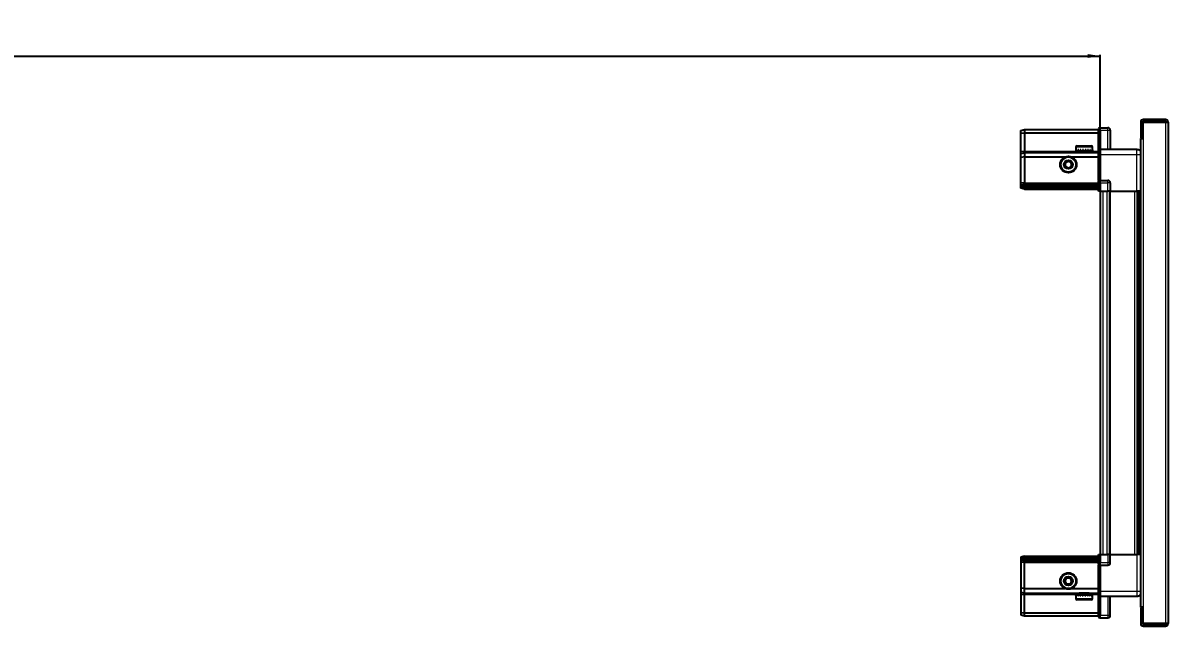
# Model space of a CAD drawing. Header units: millimetres. Extents: x 1004 to 4022, y -1520 to 1218.
# Drawn here: x 2627 to 3529, y 670 to 1145 of the extents above; entities that cross this region are included whole.
import ezdxf

# ---------------------------------------------------------------- set-up
doc = ezdxf.new("R2010")
doc.units = ezdxf.units.MM
doc.layers.add('FORMAT', color=7, linetype='Continuous')
doc.styles.add('SLDTEXTSTYLE0', font='TXT', dxfattribs={"width": 0.75})
doc.dimstyles.new('SLDDIMSTYLE0', dxfattribs={"dimtxt": 20, "dimasz": 10, "dimexe": 0, "dimexo": 0.0625, "dimgap": 5, "dimtad": 2, "dimdec": 1, "dimrnd": 1e-09, "dimzin": 12, "dimdsep": 46, "dimtxsty": 'SLDTEXTSTYLE0', "dimsah": 1, "dimcen": 0.09, "dimadec": 0, "dimazin": 3, "dimtfac": 1, "dimtofl": 0, "dimtmove": 0, "dimatfit": 3, "dimfxl": 0, "dimfrac": 2, "dimtolj": 1, "dimtzin": 12, "dimarcsym": 0})

# ---------------------------------------------------------------- blocks, each defined once
blk = doc.blocks.new('_D_4')
at = {"layer": 'FORMAT'}
for p, q in [((1575.39, 1012.69), (1575.39, 1120.18)), ((1575.39, 1119.18), (3475.39, 1119.18)), ((3475.39, 1012.69), (3475.39, 1120.18))]:
    blk.add_line(p, q, dxfattribs=at)
for points in [[(1575.39, 1119.18), (1585.39, 1117.64), (1585.39, 1120.72)], [(3475.39, 1119.18), (3465.39, 1120.72), (3465.39, 1117.64)]]:
    blk.add_solid(points, dxfattribs=at)
at = {"layer": 'FORMAT', "insert": (2495.84, 1144.96), "char_height": 20, "attachment_point": 1, "style": 'SLDTEXTSTYLE0'}
blk.add_mtext('1900', dxfattribs=at)

msp = doc.modelspace()

# ---------------------------------------------------------------- linework, layer by layer
at = {"color": 7, "linetype": 'Continuous', "lineweight": 25}
for p, q in [((3507.24, 1067.08), (3507.24, 1054.68)), ((3508.74, 1067.08), (3508.74, 1054.68)), ((3509.24, 1054.18), (3509.24, 1067.08)), ((3509.24, 1067.08), (3526.64, 1067.08)), ((3526.64, 1069.18), (3509.34, 1069.18)), ((3526.64, 1067.68), (3509.34, 1067.68)), ((3526.64, 1067.68), (3526.64, 1069.18)), ((3526.64, 1067.08), (3528.74, 1067.08)), ((3528.74, 1067.08), (3528.74, 672.28)), ((3412.74, 1060.38), (3415.74, 1061.18)), ((3412.74, 1058.53), (3412.74, 1060.38)), ((3412.74, 1058.53), (3415.74, 1058.68)), ((3412.74, 1044.18), (3412.74, 1058.53)), ((3415.74, 1061.18), (3415.74, 1058.68)), ((3415.74, 1061.18), (3474.04, 1061.18)), ((3415.74, 1058.68), (3415.74, 1044.18)), ((3415.74, 1058.68), (3474.04, 1058.68)), ((3474.91, 1062.68), (3474.04, 1062.18)), ((3474.91, 1062.68), (3474.04, 1062.18)), ((3474.04, 1062.18), (3474.04, 1060.68)), ((3474.04, 1045.88), (3474.04, 1060.68)), ((3475.24, 1062.68), (3474.91, 1062.68)), ((3475.24, 1062.68), (3474.91, 1062.68)), ((3475.24, 1060.68), (3475.24, 1062.68)), ((3475.24, 1062.68), (3475.24, 1062.68)), ((3475.24, 1062.68), (3481.24, 1062.68)), ((3475.24, 1060.68), (3475.24, 1045.88)), ((3483.24, 1060.68), (3483.24, 1045.68)), ((3507.24, 1054.68), (3508.74, 1054.68)), ((3456.24, 1047.58), (3456.24, 1044.68)), ((3457.04, 1048.38), (3468.44, 1048.38)), ((3469.24, 1044.68), (3469.24, 1047.58)), ((3474.04, 1045.68), (3474.04, 1045.88)), ((3475.24, 1045.68), (3474.04, 1045.68)), ((3474.04, 1041.68), (3474.04, 1045.68)), ((3475.24, 1045.88), (3475.24, 1045.68)), ((3475.24, 1045.68), (3475.24, 1041.68)), ((3475.24, 1045.68), (3504.24, 1045.68)), ((3507.14, 1054.18), (3507.14, 685.18)), ((3507.14, 1054.18), (3509.24, 1054.18)), ((3412.74, 1042.38), (3412.74, 1044.18)), ((3412.74, 1042.38), (3415.74, 1043.18)), ((3412.74, 1039.35), (3412.74, 1042.38)), ((3415.74, 1039.68), (3412.74, 1039.35)), ((3412.74, 1019.18), (3412.74, 1039.35)), ((3415.74, 1044.18), (3415.74, 1043.18)), ((3415.74, 1043.18), (3415.74, 1039.68)), ((3415.74, 1043.18), (3474.04, 1043.18)), ((3415.74, 1039.68), (3415.74, 1019.18)), ((3415.74, 1039.68), (3447.74, 1039.68)), ((3452.74, 1039.68), (3474.04, 1039.68)), ((3456.24, 1044.68), (3456.28, 1044.68)), ((3456.4, 1045.18), (3456.28, 1045.18)), ((3456.28, 1045.18), (3456.28, 1044.68)), ((3456.28, 1044.68), (3456.4, 1044.68)), ((3456.4, 1045.18), (3456.4, 1044.68)), ((3456.4, 1044.68), (3456.81, 1044.68)), ((3457.15, 1045.18), (3456.81, 1045.18)), ((3456.81, 1045.18), (3456.81, 1044.68)), ((3456.81, 1044.68), (3457.15, 1044.68)), ((3457.15, 1045.18), (3457.15, 1044.68)), ((3457.15, 1044.68), (3457.92, 1044.68)), ((3458.45, 1045.18), (3457.92, 1045.18)), ((3457.92, 1045.18), (3457.92, 1044.68)), ((3457.92, 1044.68), (3458.45, 1044.68)), ((3458.34, 1044.68), (3458.34, 1044.58)), ((3458.34, 1044.58), (3467.14, 1044.58)), ((3458.45, 1045.18), (3458.45, 1044.68)), ((3458.45, 1044.68), (3459.51, 1044.68)), ((3458.74, 1044.18), (3459.43, 1043.7)), ((3458.74, 1044.18), (3466.74, 1044.18)), ((3459.43, 1043.7), (3458.74, 1043.22)), ((3458.74, 1043.22), (3458.74, 1043.18)), ((3458.74, 1043.22), (3466.74, 1043.22)), ((3459.43, 1043.7), (3466.05, 1043.7)), ((3460.17, 1045.18), (3459.51, 1045.18)), ((3459.51, 1045.18), (3459.51, 1044.68)), ((3459.51, 1044.68), (3460.17, 1044.68)), ((3460.17, 1045.18), (3460.17, 1044.68)), ((3460.17, 1044.68), (3461.41, 1044.68)), ((3462.14, 1045.18), (3461.41, 1045.18)), ((3461.41, 1045.18), (3461.41, 1044.68)), ((3461.41, 1044.68), (3461.84, 1044.68)), ((3461.84, 1045.18), (3461.84, 1044.68)), ((3462.14, 1045.18), (3462.14, 1044.68)), ((3462.14, 1044.68), (3463.44, 1044.68)), ((3464.17, 1045.18), (3463.44, 1045.18)), ((3463.44, 1045.18), (3463.44, 1044.68)), ((3463.71, 1045.18), (3463.71, 1044.68)), ((3463.71, 1044.68), (3464.17, 1044.68)), ((3464.17, 1045.18), (3464.17, 1044.68)), ((3464.17, 1044.68), (3465.4, 1044.68)), ((3466.06, 1045.18), (3465.4, 1045.18)), ((3465.4, 1045.18), (3465.4, 1044.68)), ((3465.4, 1044.68), (3466.06, 1044.68)), ((3466.05, 1043.7), (3466.74, 1044.18)), ((3466.74, 1043.22), (3466.05, 1043.7)), ((3466.06, 1045.18), (3466.06, 1044.68)), ((3466.06, 1044.68), (3467.1, 1044.68)), ((3466.74, 1043.18), (3466.74, 1043.22)), ((3467.62, 1045.18), (3467.1, 1045.18)), ((3467.1, 1045.18), (3467.1, 1044.68)), ((3467.1, 1044.68), (3467.62, 1044.68)), ((3467.14, 1044.58), (3467.14, 1044.68)), ((3467.62, 1045.18), (3467.62, 1044.68)), ((3467.62, 1044.68), (3468.38, 1044.68)), ((3468.71, 1045.18), (3468.38, 1045.18)), ((3468.38, 1045.18), (3468.38, 1044.68)), ((3468.38, 1044.68), (3468.71, 1044.68)), ((3468.71, 1045.18), (3468.71, 1044.68)), ((3468.71, 1044.68), (3469.11, 1044.68)), ((3469.22, 1045.18), (3469.11, 1045.18)), ((3469.11, 1045.18), (3469.11, 1044.68)), ((3469.11, 1044.68), (3469.22, 1044.68)), ((3469.22, 1045.18), (3469.22, 1044.68)), ((3469.22, 1044.68), (3469.24, 1044.68)), ((3474.04, 1021.38), (3474.04, 1041.68)), ((3475.24, 1041.68), (3475.24, 1021.38)), ((3412.74, 1017.38), (3412.74, 1019.18)), ((3415.74, 1019.18), (3415.74, 1018.18)), ((3474.04, 1021.18), (3474.04, 1021.38)), ((3475.24, 1021.18), (3474.04, 1021.18)), ((3474.04, 1021.18), (3474.04, 1020.51)), ((3474.04, 1012.68), (3474.04, 1020.51)), ((3474.91, 1019.18), (3474.91, 1012.68)), ((3475.24, 1021.38), (3475.24, 1021.18)), ((3475.24, 1019.18), (3475.24, 1021.18)), ((3475.24, 1021.18), (3481.24, 1021.18)), ((3475.24, 1019.18), (3475.24, 1021.18)), ((3475.24, 1019.18), (3475.24, 1012.68)), ((3483.24, 1019.18), (3483.24, 1012.68)), ((3415.74, 1018.18), (3412.74, 1017.38)), ((3412.74, 1016.64), (3412.74, 1017.38)), ((3415.74, 1017.18), (3412.74, 1016.64)), ((3412.74, 1016.14), (3412.74, 1016.64)), ((3412.74, 1014.99), (3412.74, 1016.14)), ((3415.74, 1015.68), (3412.74, 1016.14)), ((3415.74, 1014.18), (3412.74, 1014.99)), ((3415.74, 1018.18), (3415.74, 1017.18)), ((3415.74, 1018.18), (3474.04, 1018.18)), ((3415.74, 1017.18), (3474.04, 1017.18)), ((3415.74, 1017.18), (3415.74, 1015.68)), ((3415.74, 1015.68), (3415.74, 1014.18)), ((3415.74, 1015.68), (3474.04, 1015.68)), ((3415.74, 1014.18), (3474.04, 1014.18)), ((3474.91, 1012.68), (3474.04, 1012.68)), ((3475.24, 1012.68), (3474.91, 1012.68)), ((3475.24, 1012.68), (3481.24, 1012.68)), ((3475.39, 1012.68), (3475.39, 726.68)), ((3483.24, 1012.68), (3481.24, 1012.68)), ((3482.59, 1012.68), (3482.59, 726.68)), ((3483.24, 1012.68), (3504.24, 1012.68)), ((3505.27, 726.68), (3505.27, 1012.68)), ((3505.3, 726.68), (3505.3, 1012.68)), ((3507.09, 1012.68), (3507.09, 726.68)), ((3415.74, 725.18), (3412.74, 724.38)), ((3412.74, 724.38), (3412.74, 723.23)), ((3415.74, 723.68), (3412.74, 723.23)), ((3412.74, 723.23), (3412.74, 722.73)), ((3415.74, 722.18), (3412.74, 722.73)), ((3412.74, 722.73), (3412.74, 721.99)), ((3415.74, 721.18), (3412.74, 721.99)), ((3412.74, 721.99), (3412.74, 720.18)), ((3415.74, 723.68), (3415.74, 725.18)), ((3415.74, 725.18), (3474.04, 725.18)), ((3415.74, 722.18), (3415.74, 723.68)), ((3415.74, 723.68), (3474.04, 723.68)), ((3415.74, 722.18), (3474.04, 722.18)), ((3415.74, 721.18), (3415.74, 722.18)), ((3415.74, 721.18), (3474.04, 721.18)), ((3415.74, 720.18), (3415.74, 721.18)), ((3474.04, 718.86), (3474.04, 726.68)), ((3474.04, 726.68), (3474.91, 726.68)), ((3474.91, 726.68), (3474.91, 726.68)), ((3474.91, 726.68), (3474.91, 720.18)), ((3475.24, 726.68), (3474.91, 726.68)), ((3475.24, 726.68), (3475.24, 720.18)), ((3475.24, 726.68), (3475.24, 726.68)), ((3475.24, 726.68), (3481.24, 726.68)), ((3475.24, 726.68), (3475.24, 720.18)), ((3483.24, 726.68), (3481.24, 726.68)), ((3483.24, 720.18), (3483.24, 726.68)), ((3483.24, 726.68), (3504.24, 726.68)), ((3412.74, 720.18), (3412.74, 700.02)), ((3415.74, 699.68), (3415.74, 720.18)), ((3474.04, 718.86), (3474.04, 718.18)), ((3475.24, 718.18), (3474.04, 718.18)), ((3474.04, 717.98), (3474.04, 718.18)), ((3474.04, 697.68), (3474.04, 717.98)), ((3475.24, 718.18), (3475.24, 720.18)), ((3475.24, 718.18), (3475.24, 717.98)), ((3475.24, 718.18), (3481.24, 718.18)), ((3475.24, 717.98), (3475.24, 697.68)), ((3415.74, 699.68), (3412.74, 700.02)), ((3412.74, 700.02), (3412.74, 696.99)), ((3412.74, 696.99), (3415.74, 696.18)), ((3412.74, 696.99), (3412.74, 695.18)), ((3412.74, 695.18), (3412.74, 680.84)), ((3415.74, 699.68), (3447.74, 699.68)), ((3415.74, 696.18), (3415.74, 699.68)), ((3415.74, 696.18), (3474.04, 696.18)), ((3415.74, 695.18), (3415.74, 696.18)), ((3415.74, 680.68), (3415.74, 695.18)), ((3452.74, 699.68), (3474.04, 699.68)), ((3456.24, 694.68), (3456.24, 691.78)), ((3456.26, 694.68), (3456.24, 694.68)), ((3456.26, 694.18), (3456.26, 694.68)), ((3456.36, 694.68), (3456.26, 694.68)), ((3456.26, 694.18), (3456.36, 694.18)), ((3456.36, 694.18), (3456.36, 694.68)), ((3456.73, 694.68), (3456.36, 694.68)), ((3456.73, 694.18), (3456.73, 694.68)), ((3457.05, 694.68), (3456.73, 694.68)), ((3456.73, 694.18), (3457.05, 694.18)), ((3457.05, 694.18), (3457.05, 694.68)), ((3457.79, 694.68), (3457.05, 694.68)), ((3457.79, 694.18), (3457.79, 694.68)), ((3458.3, 694.68), (3457.79, 694.68)), ((3457.79, 694.18), (3458.3, 694.18)), ((3458.3, 694.18), (3458.3, 694.68)), ((3459.33, 694.68), (3458.3, 694.68)), ((3458.34, 694.78), (3458.34, 694.68)), ((3467.14, 694.78), (3458.34, 694.78)), ((3458.74, 696.18), (3458.74, 696.15)), ((3458.74, 696.15), (3459.43, 695.67)), ((3466.74, 696.15), (3458.74, 696.15)), ((3459.43, 695.67), (3458.74, 695.18)), ((3466.74, 695.18), (3458.74, 695.18)), ((3459.33, 694.18), (3459.33, 694.68)), ((3459.98, 694.68), (3459.33, 694.68)), ((3459.33, 694.18), (3459.98, 694.18)), ((3466.05, 695.67), (3459.43, 695.67)), ((3459.98, 694.18), (3459.98, 694.68)), ((3461.21, 694.68), (3459.98, 694.68)), ((3461.21, 694.18), (3461.21, 694.68)), ((3461.71, 694.68), (3461.21, 694.68)), ((3461.21, 694.18), (3461.94, 694.18)), ((3461.71, 694.18), (3461.71, 694.68)), ((3461.94, 694.18), (3461.94, 694.68)), ((3463.24, 694.68), (3461.94, 694.68)), ((3463.24, 694.18), (3463.24, 694.68)), ((3463.24, 694.18), (3463.97, 694.18)), ((3463.57, 694.18), (3463.57, 694.68)), ((3463.97, 694.68), (3463.57, 694.68)), ((3463.97, 694.18), (3463.97, 694.68)), ((3465.22, 694.68), (3463.97, 694.68)), ((3465.22, 694.18), (3465.22, 694.68)), ((3465.88, 694.68), (3465.22, 694.68)), ((3465.22, 694.18), (3465.88, 694.18)), ((3465.88, 694.18), (3465.88, 694.68)), ((3466.95, 694.68), (3465.88, 694.68)), ((3466.05, 695.67), (3466.74, 696.15)), ((3466.74, 695.18), (3466.05, 695.67)), ((3466.74, 696.15), (3466.74, 696.18)), ((3466.95, 694.18), (3466.95, 694.68)), ((3467.49, 694.68), (3466.95, 694.68)), ((3466.95, 694.18), (3467.49, 694.18)), ((3467.14, 694.68), (3467.14, 694.78)), ((3467.49, 694.18), (3467.49, 694.68)), ((3468.28, 694.68), (3467.49, 694.68)), ((3468.28, 694.18), (3468.28, 694.68)), ((3468.63, 694.68), (3468.28, 694.68)), ((3468.28, 694.18), (3468.63, 694.18)), ((3468.63, 694.18), (3468.63, 694.68)), ((3469.06, 694.68), (3468.63, 694.68)), ((3469.06, 694.18), (3469.06, 694.68)), ((3469.19, 694.68), (3469.06, 694.68)), ((3469.06, 694.18), (3469.19, 694.18)), ((3469.19, 694.18), (3469.19, 694.68)), ((3469.24, 694.68), (3469.19, 694.68)), ((3469.24, 691.78), (3469.24, 694.68)), ((3474.04, 693.68), (3474.04, 697.68)), ((3475.24, 697.68), (3475.24, 693.68)), ((3468.44, 690.98), (3457.04, 690.98)), ((3475.24, 693.68), (3474.04, 693.68)), ((3474.04, 693.48), (3474.04, 693.68)), ((3474.04, 678.68), (3474.04, 693.48)), ((3475.24, 693.68), (3475.24, 693.48)), ((3475.24, 693.68), (3504.24, 693.68)), ((3475.24, 693.48), (3475.24, 678.68)), ((3475.24, 693.48), (3475.24, 678.68)), ((3483.24, 678.68), (3483.24, 693.68)), ((3509.24, 685.18), (3507.14, 685.18)), ((3509.24, 672.28), (3509.24, 685.18)), ((3412.74, 680.84), (3415.74, 680.68)), ((3412.74, 680.84), (3412.74, 678.99)), ((3412.74, 678.99), (3415.74, 678.18)), ((3415.74, 680.68), (3474.04, 680.68)), ((3415.74, 678.18), (3415.74, 680.68)), ((3415.74, 678.18), (3474.04, 678.18)), ((3474.04, 678.68), (3474.04, 677.18)), ((3474.04, 677.18), (3474.91, 676.68)), ((3475.24, 676.68), (3474.91, 676.68)), ((3475.24, 676.68), (3475.24, 678.68)), ((3475.24, 676.68), (3481.24, 676.68)), ((3507.24, 684.68), (3508.74, 684.68)), ((3507.24, 684.68), (3507.24, 672.28)), ((3508.74, 684.68), (3508.74, 672.28)), ((3526.64, 672.28), (3509.24, 672.28)), ((3509.34, 671.68), (3526.64, 671.68)), ((3509.34, 670.18), (3526.64, 670.18)), ((3528.74, 672.28), (3526.64, 672.28)), ((3526.64, 671.68), (3526.64, 670.18))]:
    msp.add_line(p, q, dxfattribs=at)
at = {"color": 8, "linetype": 'Continuous', "lineweight": 18}
for p, q in [((3508.74, 1067.08), (3507.24, 1067.08)), ((3509.34, 1067.68), (3509.34, 1069.18)), ((3526.64, 1067.08), (3526.64, 672.28)), ((3475.24, 1060.68), (3474.04, 1060.68)), ((3475.24, 1060.68), (3481.24, 1060.68)), ((3481.24, 1060.68), (3481.24, 1062.68)), ((3481.24, 1045.68), (3481.24, 1060.68)), ((3481.24, 1060.68), (3483.24, 1060.68)), ((3456.24, 1047.58), (3469.24, 1047.58)), ((3474.04, 1045.88), (3475.24, 1045.88)), ((3509.24, 1054.18), (3509.24, 685.18)), ((3412.74, 1044.18), (3415.74, 1044.18)), ((3415.74, 1044.18), (3458.74, 1044.18)), ((3466.74, 1044.18), (3474.04, 1044.18)), ((3475.24, 1041.68), (3474.04, 1041.68)), ((3475.24, 1041.68), (3504.24, 1041.68)), ((3504.24, 1012.68), (3504.24, 1041.68)), ((3415.74, 1019.18), (3412.74, 1019.18)), ((3415.74, 1019.18), (3474.04, 1019.18)), ((3474.04, 1021.38), (3475.24, 1021.38)), ((3475.24, 1019.18), (3474.91, 1019.18)), ((3475.24, 1019.18), (3481.24, 1019.18)), ((3481.24, 1019.18), (3481.24, 1021.18)), ((3483.24, 1019.18), (3481.24, 1019.18)), ((3481.24, 1012.68), (3481.24, 1019.18)), ((3477.39, 1012.68), (3477.39, 726.68)), ((3480.59, 1012.68), (3480.59, 726.68)), ((3483.24, 1012.68), (3483.24, 726.68)), ((3502.65, 726.68), (3502.65, 1012.68)), ((3504.06, 1012.68), (3504.06, 726.68)), ((3506.51, 726.68), (3506.51, 1012.68)), ((3475.24, 726.68), (3474.91, 726.68)), ((3481.24, 726.68), (3481.24, 720.18)), ((3504.24, 726.68), (3504.24, 697.68)), ((3415.74, 720.18), (3412.74, 720.18)), ((3415.74, 720.18), (3474.04, 720.18)), ((3475.24, 717.98), (3474.04, 717.98)), ((3475.24, 720.18), (3474.91, 720.18)), ((3475.24, 720.18), (3481.24, 720.18)), ((3483.24, 720.18), (3481.24, 720.18)), ((3481.24, 720.18), (3481.24, 718.18)), ((3412.74, 695.18), (3415.74, 695.18)), ((3415.74, 695.18), (3458.74, 695.18)), ((3466.74, 695.18), (3474.04, 695.18)), ((3475.24, 697.68), (3474.04, 697.68)), ((3475.24, 697.68), (3504.24, 697.68)), ((3469.24, 691.78), (3456.24, 691.78)), ((3475.24, 693.48), (3474.04, 693.48)), ((3481.24, 693.68), (3481.24, 678.68)), ((3475.24, 678.68), (3474.04, 678.68)), ((3475.24, 678.68), (3481.24, 678.68)), ((3481.24, 678.68), (3483.24, 678.68)), ((3481.24, 678.68), (3481.24, 676.68)), ((3508.74, 672.28), (3507.24, 672.28)), ((3509.34, 671.68), (3509.34, 670.18))]:
    msp.add_line(p, q, dxfattribs=at)
at = {"color": 7, "linetype": 'Continuous', "lineweight": 25}
for centre, radius in [((3450.24, 1033.68), 6.5), ((3450.24, 1033.68), 3.46), ((3450.24, 705.68), 6.5), ((3450.24, 705.68), 3.46)]:
    msp.add_circle(centre, radius, dxfattribs=at)
at = {"color": 8, "linetype": 'Continuous', "lineweight": 18}
for centre in [(3450.24, 1033.68), (3450.24, 705.68)]:
    msp.add_circle(centre, 5.7, dxfattribs=at)
at = {"color": 7, "linetype": 'Continuous', "lineweight": 25}
for centre, radius, start, end in [((3509.34, 1067.08), 2.1, 90, 180), ((3509.34, 1067.08), 0.6, 90, 180), ((3526.64, 1067.08), 2.1, 0, 90), ((3526.64, 1067.08), 0.6, 0, 90), ((3481.24, 1060.68), 2, 360, 90), ((3457.04, 1047.58), 0.8, 90, 180), ((3468.44, 1047.58), 0.8, 0, 90), ((3458.34, 1044.18), 0.4, 0, 90), ((3467.14, 1044.18), 0.4, 90, 180), ((3450.24, 1033.68), 2.5, 120.74103, 180.74103), ((3450.24, 1033.68), 2.5, 180.74103, 240.74103), ((3450.24, 1033.68), 2.5, 60.74103, 120.74103), ((3450.24, 1033.68), 2.5, 240.74103, 300.74103), ((3450.24, 1033.68), 2.5, 0.74103, 60.74103), ((3450.24, 1033.68), 2.5, 300.74103, 0.74103), ((3481.24, 1019.18), 2, 0, 90), ((3481.24, 720.18), 2, 270, 0), ((3450.24, 705.68), 2.5, 155.91157, 215.91157), ((3450.24, 705.68), 2.5, 95.91157, 155.91157), ((3450.24, 705.68), 2.5, 215.91157, 275.91157), ((3450.24, 705.68), 2.5, 35.91157, 95.91157), ((3450.24, 705.68), 2.5, 275.91157, 335.91157), ((3450.24, 705.68), 2.5, 335.91157, 35.91157), ((3458.34, 695.18), 0.4, 270, 360), ((3467.14, 695.18), 0.4, 180, 270), ((3457.04, 691.78), 0.8, 180, 270), ((3468.44, 691.78), 0.8, 270, 360), ((3481.24, 678.68), 2, 270, 0), ((3509.34, 672.28), 2.1, 180, 270), ((3509.34, 672.28), 0.6, 180, 270), ((3526.64, 672.28), 2.1, 270, 0), ((3526.64, 672.28), 0.6, 270, 0)]:
    msp.add_arc(centre, radius, start, end, dxfattribs=at)
for centre, start_param, end_param in [((3471.45, 1019.18), 0, 0.722734), ((3471.45, 720.18), 5.560451, 6.283185)]:
    msp.add_ellipse(centre, major_axis=(3.46, 0), ratio=0.57735, start_param=start_param, end_param=end_param, dxfattribs=at)
for points, knots in [([(3504.24, 1045.68), (3504.68, 1045.64), (3505.36, 1045.56), (3506.18, 1045.13), (3506.73, 1044.69), (3507.01, 1044.32), (3507.14, 1044.13)], [0, 0, 0, 0, 0.384298, 0.591173, 0.802437, 1, 1, 1, 1]), ([(3447.73, 1035.09), (3448.17, 1035.36), (3449, 1035.85), (3449.82, 1036.34), (3450.21, 1036.57)], [0, 0, 0, 0, 0.534686, 1, 1, 1, 1]), ([(3450.21, 1036.57), (3450.66, 1036.32), (3451.5, 1035.85), (3452.34, 1035.38), (3452.73, 1035.16)], [0, 0, 0, 0, 0.534686, 1, 1, 1, 1]), ([(3447.76, 1032.21), (3447.76, 1032.33), (3447.75, 1032.93), (3447.74, 1033.93), (3447.73, 1034.75), (3447.73, 1035.09)], [0, 0, 0, 0, 0.133125, 0.637099, 1, 1, 1, 1]), ([(3450.28, 1030.8), (3449.83, 1031.05), (3448.99, 1031.52), (3448.15, 1031.99), (3447.76, 1032.21)], [0, 0, 0, 0, 0.534686, 1, 1, 1, 1]), ([(3452.76, 1032.27), (3452.32, 1032.01), (3451.49, 1031.52), (3450.67, 1031.02), (3450.28, 1030.8)], [0, 0, 0, 0, 0.5346859, 1, 1, 1, 1]), ([(3452.73, 1035.16), (3452.73, 1034.81), (3452.74, 1033.99), (3452.75, 1033), (3452.76, 1032.4), (3452.76, 1032.27)], [0, 0, 0, 0, 0.362901, 0.866875, 1, 1, 1, 1]), ([(3507.09, 1012.68), (3507.06, 1012.68), (3506.84, 1012.68), (3506.12, 1012.68), (3505.16, 1012.68), (3504.5, 1012.68), (3504.24, 1012.68)], [0, 0, 0, 0, 0.071707, 0.420979, 0.770251, 1, 1, 1, 1]), ([(3507.09, 726.68), (3507.06, 726.68), (3506.84, 726.68), (3506.12, 726.68), (3505.16, 726.68), (3504.5, 726.68), (3504.24, 726.68)], [0, 0, 0, 0, 0.071707, 0.420979, 0.770251, 1, 1, 1, 1]), ([(3447.37, 705.39), (3447.58, 705.86), (3447.98, 706.74), (3448.37, 707.61), (3448.55, 708.02)], [0, 0, 0, 0, 0.534686, 1, 1, 1, 1]), ([(3449.07, 703.05), (3448.76, 703.47), (3448.2, 704.25), (3447.63, 705.02), (3447.37, 705.39)], [0, 0, 0, 0, 0.534686, 1, 1, 1, 1]), ([(3448.55, 708.02), (3448.89, 708.06), (3449.71, 708.14), (3450.7, 708.24), (3451.3, 708.31), (3451.42, 708.32)], [0, 0, 0, 0, 0.362901, 0.866875, 1, 1, 1, 1]), ([(3451.94, 703.34), (3451.81, 703.33), (3451.22, 703.27), (3450.23, 703.17), (3449.41, 703.08), (3449.07, 703.05)], [0, 0, 0, 0, 0.1331247, 0.6370994, 1, 1, 1, 1]), ([(3451.42, 708.32), (3451.73, 707.9), (3452.29, 707.12), (3452.85, 706.34), (3453.12, 705.98)], [0, 0, 0, 0, 0.5346859, 1, 1, 1, 1]), ([(3453.12, 705.98), (3452.91, 705.51), (3452.51, 704.63), (3452.12, 703.75), (3451.94, 703.34)], [0, 0, 0, 0, 0.534686, 1, 1, 1, 1]), ([(3504.24, 693.68), (3504.68, 693.73), (3505.36, 693.8), (3506.18, 694.24), (3506.73, 694.68), (3507.01, 695.05), (3507.14, 695.23)], [0, 0, 0, 0, 0.384298, 0.591173, 0.802437, 1, 1, 1, 1])]:
    msp.add_open_spline(points, degree=3, knots=knots, dxfattribs=at)
at = {"color": 8, "linetype": 'Continuous', "lineweight": 18}
for points in [[(3504.24, 1041.68), (3504.24, 1042.21), (3504.24, 1043.26), (3504.24, 1044.58), (3504.24, 1045.5), (3504.24, 1045.62), (3504.24, 1045.68)], [(3504.24, 697.68), (3504.24, 697.16), (3504.24, 696.11), (3504.24, 694.79), (3504.24, 693.86), (3504.24, 693.74), (3504.24, 693.68)]]:
    msp.add_open_spline(points, degree=3, dxfattribs=at)
for points in [[(3504.24, 1041.68), (3504.68, 1041.68), (3505.36, 1041.68), (3506.18, 1041.68), (3506.73, 1041.68), (3507.01, 1041.68), (3507.14, 1041.68)], [(3504.24, 697.68), (3504.68, 697.68), (3505.36, 697.68), (3506.18, 697.68), (3506.73, 697.68), (3507.01, 697.68), (3507.14, 697.68)]]:
    msp.add_open_spline(points, degree=3, knots=[0, 0, 0, 0, 0.384298, 0.591173, 0.802437, 1, 1, 1, 1], dxfattribs=at)

# ---------------------------------------------------------------- dimensions: what is measured, and where the dimension line sits
at = {"layer": 'FORMAT'}
dim = msp.add_linear_dim(base=(3475.39, 1119.18), p1=(1575.39, 1012.68), p2=(3475.39, 1012.68), angle=0, dimstyle='SLDDIMSTYLE0', dxfattribs=at)
dim.commit()
dim.dimension.update_dxf_attribs({"geometry": '_D_4', "text_midpoint": (2525.39, 1119.18), "dimtype": 160})

doc.saveas('drawing.dxf')
